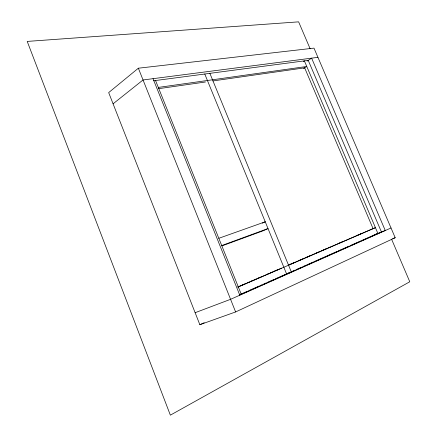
<?xml version="1.0" encoding="UTF-8"?>
<svg xmlns="http://www.w3.org/2000/svg" width="437" height="437" viewBox="0 0 437 437"><rect width="100%" height="100%" fill="white"/><g stroke="black" fill="none" stroke-linecap="round" stroke-linejoin="round"><path stroke-width="0.66" d="M138.354 68.21L108.676 92.595L199.851 324.713L235.614 311.947L395.195 237.723L313.99 48.125L138.354 68.21L235.614 311.947M113.085 103.809L143.041 79.966L317.934 57.34M303.333 61.557L304.381 60.869L377.945 233.577L373.799 235.193L376.142 234.123M307.064 61.12L311.625 58.159L385.27 230.528L374.585 234.696M303.6 68.516L306.769 66.479L158.314 87.422M262.304 223.165L265.243 221.794L218.811 238.296M199.851 324.713L204.194 322.714M263.882 230.452L268.018 228.573L221.723 245.55M239.46 295.101L381.457 232.02L308.232 60.361L153.595 80.779M391.022 227.972L230.572 299.312L195.131 312.701M240.115 294.494L247.577 291.184M248.822 290.632L259.392 285.94M260.638 285.383L261.878 284.831M263.746 284.006L266.231 282.903M267.477 282.351L271.208 280.691M272.453 280.139L273.699 279.587M275.561 278.762L278.052 277.659M279.292 277.107L283.023 275.447M284.132 274.96L285.891 274.179M287.377 273.518L289.868 272.415M291.113 271.858L294.844 270.203M296.084 269.651L301.683 267.165M302.928 266.614L306.659 264.959M307.905 264.407L313.498 261.921M314.744 261.37L318.475 259.715M319.72 259.163L325.319 256.677M326.559 256.126L337.135 251.433M338.375 250.882L348.95 246.189M350.195 245.638L360.765 240.945M362.011 240.394L372.581 235.701M237.843 286.945L239.722 286.131M240.978 285.59L242.857 284.777M244.736 283.968L245.993 283.427M247.872 282.613L249.123 282.073M251.002 281.259L252.886 280.445M254.137 279.904L256.016 279.096M257.273 278.549L259.152 277.741M261.031 276.927L262.287 276.386M267.297 274.218L269.181 273.409M270.432 272.868L272.311 272.054M273.567 271.514L274.818 270.973M276.697 270.159L277.954 269.618M289.234 264.746L291.113 263.932M292.369 263.391L294.248 262.577M299.263 260.414L300.514 259.873M302.393 259.059L304.278 258.245M305.529 257.704L307.408 256.89M308.664 256.35L310.543 255.541M312.422 254.727L313.673 254.187M315.558 253.373L316.809 252.832M318.688 252.018L319.944 251.477M321.823 250.663L323.702 249.855M324.959 249.314L326.838 248.5M328.717 247.686L329.968 247.145M338.118 243.627L339.997 242.814M341.253 242.273L343.132 241.459M357.548 235.232L358.799 234.691M360.05 234.15L361.934 233.336M237.755 287.082L281.603 268.132M288.496 265.155L373.061 228.611L304.655 67.844L212.895 80.938M238.318 286.94L375.427 227.666L372.477 228.841M286.481 273.917L291.353 272.049L209.875 73.35M282.389 275.769L286.661 274.13L204.773 74.022M240.044 294.762L241.268 294.298L155.55 80.523M392.677 238.678L395.195 237.723M222.078 245.862L263.293 230.725M158.243 88.733L205.472 81.998M310.144 48.78L298.624 21.85L27.22 41.417L170.359 415.15L409.78 281.767L391.568 239.181M153.026 78.671L239.793 295.21"/></g></svg>
